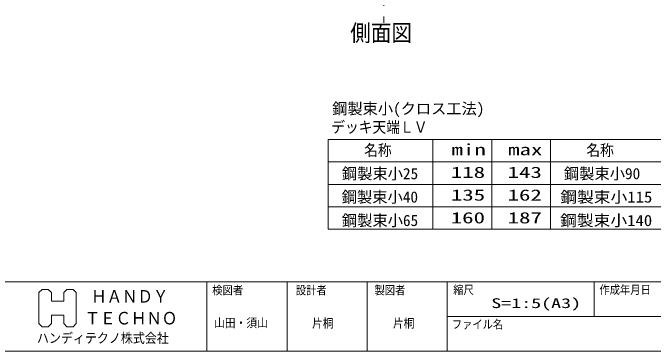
# Model space of a CAD drawing. Units: millimetres, scale not verified. Extents: x -4131 to 4169, y -981 to 998.
# Drawn here: x 1037 to 1637, y -981 to -664 of the extents above; entities that cross this region are included whole.
import ezdxf
from ezdxf.enums import TextEntityAlignment as Align

# ---------------------------------------------------------------- set-up
doc = ezdxf.new("R2010")
doc.units = ezdxf.units.MM
doc.header["$LTSCALE"] = 10
doc.linetypes.add('CHAIN1', pattern=[8, 5, -1, 1, -1])
for name, color, linetype, lineweight in [('0-0_図枠', 7, 'Continuous', 9), ('0-2_文字', 4, 'Continuous', 9), ('0-4_一般', 4, 'Continuous', 9)]:
    doc.layers.add(name, color=color, linetype=linetype, lineweight=lineweight)
doc.styles.add('ＭＳ ゴシック', font='')
doc.styles.get('ＭＳ ゴシック').set_extended_font_data('MS Gothic')

# ---------------------------------------------------------------- blocks, each defined once
blk = doc.blocks.new('グループ-1')
at = {"layer": '0-0_図枠', "color": 5}
blk.add_lwpolyline([(11703.5, -6313.7), (11760.9, -6313.7), (11790.9, -6344), (11790.9, -6633.5), (11760.9, -6663.7), (11703.5, -6663.7), (11673.5, -6633.5), (11673.5, -6554.3), (11558.2, -6554.3), (11558.3, -6633.5), (11528.2, -6663.7), (11470.9, -6663.7), (11440.9, -6633.5), (11440.9, -6344), (11470.9, -6313.7), (11528.2, -6313.7), (11558.2, -6344), (11558.2, -6423.2), (11673.5, -6423.2), (11673.5, -6344)], close=True, dxfattribs=at)
at = {"layer": '0-0_図枠', "style": 'ＭＳ ゴシック', "width": 0.9}
for s, height, p in [('ＨＡＮＤＹ', 117.5, (11931.4, -6473.2)), ('ＴＥＣＨＮＯ', 117.5, (11870.7, -6677.2)), ('ハンディテクノ株式会社', 91.42, (11422.6, -6842.3))]:
    blk.add_text(s, height=height, dxfattribs=at).set_placement(p, align=Align.BOTTOM_LEFT)

msp = doc.modelspace()

# ---------------------------------------------------------------- linework, layer by layer
at = {"layer": '0-0_図枠'}
for p, q in [((1219.05, -915.79), (1219.05, -980.79)), ((1294.05, -915.79), (1294.05, -980.79)), ((1369.05, -915.79), (1369.05, -980.79)), ((1444.05, -915.79), (1444.05, -980.79)), ((1581.55, -948.29), (1581.55, -915.79)), ((1444.05, -948.29), (1719.05, -948.29))]:
    msp.add_line(p, q, dxfattribs=at)
at = {"layer": '0-0_図枠', "color": 5}
for points in [[(69.05, 384.21), (2069.05, 384.21), (2069.05, -915.79), (69.05, -915.79)], [(69.05, -915.79), (2069.05, -915.79), (2069.05, -980.79), (69.05, -980.79)]]:
    msp.add_lwpolyline(points, close=True, dxfattribs=at)
at = {"layer": '0-2_文字', "color": 3}
for p, q in [((1332.42, -782.76), (1332.42, -866.76)), ((1332.42, -782.76), (1956.58, -782.76)), ((1430.58, -782.76), (1430.58, -866.76)), ((1540.58, -782.76), (1540.58, -866.76)), ((1332.42, -803.76), (1956.58, -803.76)), ((1332.42, -866.76), (1956.58, -866.76))]:
    msp.add_line(p, q, dxfattribs=at)
at = {"layer": '0-2_文字'}
for p, q in [((1485.65, -782.76), (1485.65, -866.76)), ((1332.42, -824.76), (1956.58, -824.76)), ((1332.42, -845.76), (1956.58, -845.76))]:
    msp.add_line(p, q, dxfattribs=at)
at = {"layer": '0-4_一般', "linetype": 'CHAIN1'}
msp.add_line((1384.81, -427.79), (1384.81, -673.67), dxfattribs=at)

# ---------------------------------------------------------------- block references
at = {"layer": '0-0_図枠', "xscale": 0.1, "yscale": 0.1}
msp.add_blockref('グループ-1', (-82.35, -291.6), dxfattribs=at)

# ---------------------------------------------------------------- texts
at = {"layer": '0-0_図枠', "color": 1, "style": 'ＭＳ ゴシック', "width": 0.9}
for s, p in [('検図者', (1224.04, -930.12)), ('設計者', (1302.3, -930.08)), ('製図者', (1375.94, -930.08)), ('縮尺', (1449.68, -929.71)), ('作成年月日', (1586.51, -929.66)), ('ファイル名', (1448.27, -962.04))]:
    msp.add_text(s, height=7.845, dxfattribs=at).set_placement(p, align=Align.BOTTOM_LEFT)
at = {"layer": '0-0_図枠', "style": 'ＭＳ ゴシック'}
for s, height, width, p in [('S=1:5(A3)', 9.142, 1.5, (1485.31, -943.21)), ('山田・須山', 8.167, 0.9, (1225.88, -960.91)), ('片桐', 8.167, 0.9, (1317.53, -961.3)), ('片桐', 8.167, 0.9, (1393.22, -961.3))]:
    msp.add_text(s, height=height, dxfattribs=dict(at, width=width)).set_placement(p, align=Align.BOTTOM_LEFT)
at = {"layer": '0-2_文字', "style": 'ＭＳ ゴシック'}
for s, height, width, p in [('側面図', 15.69, 0.9, (1353.25, -695.63)), ('デッキ天端ＬＶ', 10.48, 0.9, (1335.49, -779.59)), ('名称', 10.48, 0.9, (1366.24, -801.18)), ('min', 10.48, 1.5, (1448.02, -800.63)), ('max', 10.48, 1.5, (1501.03, -800.63)), ('名称', 10.48, 0.9, (1574.24, -801.18)), ('118', 10.48, 1.5, (1447.38, -821.88)), ('143', 10.48, 1.5, (1500.53, -821.88)), ('135', 10.48, 1.5, (1447.44, -843.14)), ('162', 10.48, 1.5, (1500.51, -843.14)), ('鋼製束小115', 10.45, 1.1, (1549.86, -844.97)), ('160', 10.48, 1.5, (1447.3, -864.39)), ('187', 10.48, 1.5, (1500.59, -864.39)), ('鋼製束小140', 10.45, 1.1, (1549.72, -866.87))]:
    msp.add_text(s, height=height, dxfattribs=dict(at, width=width)).set_placement(p, align=Align.BOTTOM_LEFT)
for s, height, p in [('鋼製束小(クロス工法)', 10.45, (1336.31, -762.32)), ('鋼製束小25', 10.48, (1345.39, -823.08)), ('鋼製束小90', 10.48, (1553.25, -823.08)), ('鋼製束小40', 10.48, (1345.25, -844.97)), ('鋼製束小65', 10.48, (1345.39, -866.87))]:
    msp.add_text(s, height=height, dxfattribs=at).set_placement(p, align=Align.BOTTOM_LEFT)

doc.saveas('drawing.dxf')
